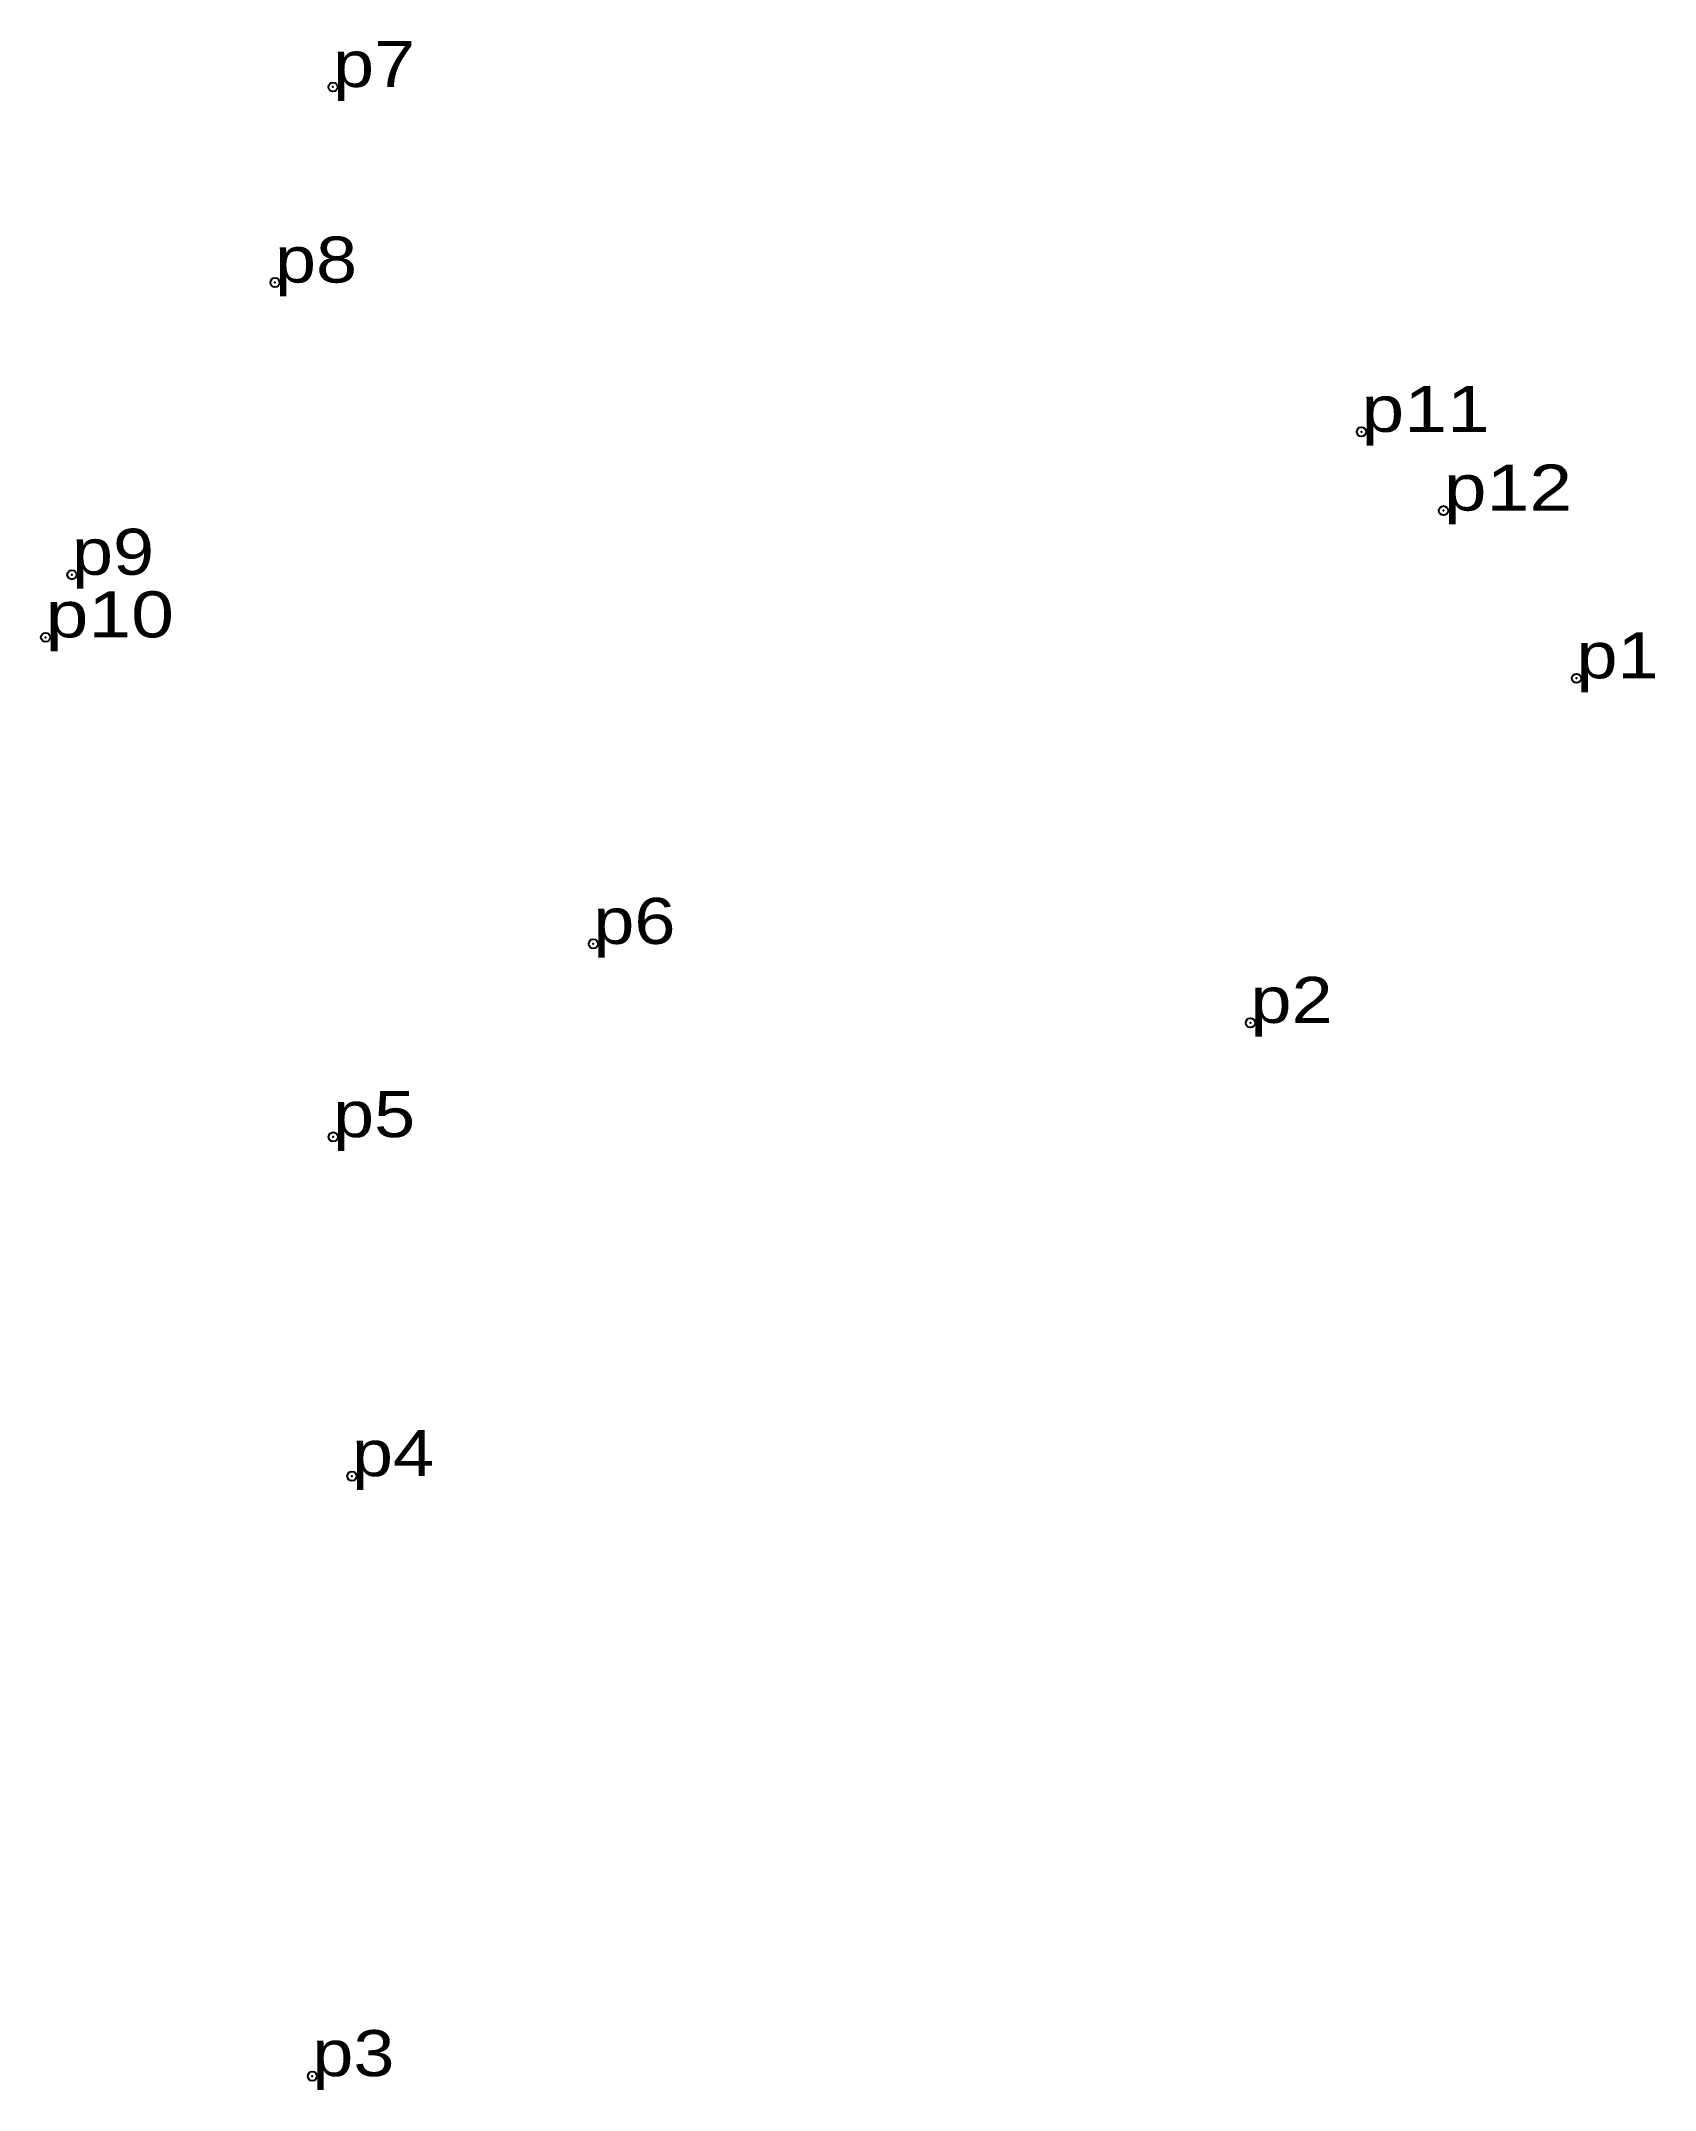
# Model space of a CAD drawing. Header units: metres. Extents: x 536829 to 549272, y 1821429 to 1839451.
# Drawn here: x 544225.2 to 544288.4, y 1823584.5 to 1823664.7 of the extents above.
import ezdxf

# ---------------------------------------------------------------- set-up
doc = ezdxf.new("R2010")
doc.units = ezdxf.units.M
doc.header["$LTSCALE"] = 0.72
doc.header["$PDMODE"] = 32
doc.header["$PDSIZE"] = 0.36
doc.layers.add('12', color=7, linetype='Continuous')
doc.layers.add('7', color=7, linetype='Continuous')

msp = doc.modelspace()

# ---------------------------------------------------------------- linework, layer by layer
at = {"layer": '7'}
for p in [(544236.66, 1823662.88), (544234.39, 1823655.23), (544276.88, 1823649.39), (544280.09, 1823646.31), (544226.45, 1823643.8), (544225.42, 1823641.35), (544285.29, 1823639.75), (544246.84, 1823629.36), (544272.54, 1823626.27), (544236.67, 1823621.81), (544237.4, 1823608.54), (544235.85, 1823585.07)]:
    msp.add_point(p, dxfattribs=at)

# ---------------------------------------------------------------- texts
at = {"layer": '12'}
for s, width, p in [('p7', 1.2, (544236.66, 1823662.88)), ('p7', 1.2, (544236.66, 1823662.88)), ('p8', 1.2, (544234.39, 1823655.23)), ('p8', 1.2, (544234.39, 1823655.23)), ('p11', 1.25, (544276.88, 1823649.39)), ('p11', 1.25, (544276.88, 1823649.39)), ('p12', 1.25, (544280.1, 1823646.31)), ('p12', 1.25, (544280.1, 1823646.31)), ('p9', 1.2, (544226.45, 1823643.8)), ('p9', 1.2, (544226.45, 1823643.8)), ('p10', 1.25, (544225.42, 1823641.35)), ('p10', 1.25, (544225.42, 1823641.35)), ('p1', 1.2, (544285.29, 1823639.75)), ('p1', 1.2, (544285.29, 1823639.75)), ('p6', 1.2, (544246.84, 1823629.36)), ('p6', 1.2, (544246.84, 1823629.36)), ('p2', 1.2, (544272.54, 1823626.27)), ('p2', 1.2, (544272.54, 1823626.27)), ('p5', 1.2, (544236.66, 1823621.8)), ('p5', 1.2, (544236.66, 1823621.8)), ('p4', 1.2, (544237.4, 1823608.54)), ('p4', 1.2, (544237.4, 1823608.54)), ('p3', 1.2, (544235.85, 1823585.07)), ('p3', 1.2, (544235.85, 1823585.07))]:
    msp.add_text(s, height=1.8, dxfattribs=dict(at, width=width)).set_placement(p)

doc.saveas('drawing.dxf')
